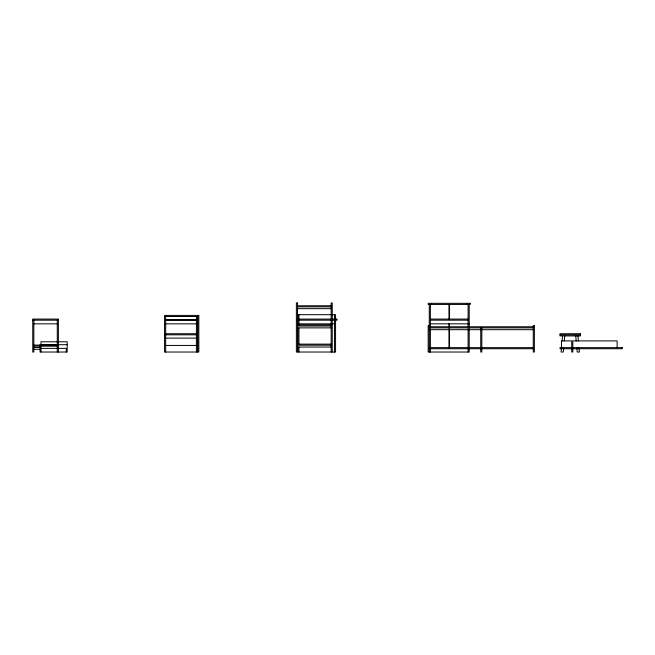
<?xml version="1.0" encoding="UTF-8"?>
<svg xmlns="http://www.w3.org/2000/svg" width="655" height="655" viewBox="0 0 655 655"><rect width="100%" height="100%" fill="white"/><g stroke="black" fill="none" stroke-linecap="round" stroke-linejoin="round"><path stroke-width="0.98" d="M561.654 345.987L561.106 352.03L563.3 352.03L563.668 348.002M562.113 340.952L562.571 335.925M564.307 340.952L564.766 335.925M297.476 305.754L331.16 305.754M297.476 306.851L331.16 306.851M297.476 308.677L331.16 308.677M164.561 316.512L197.515 316.512M297.395 319.075L337.022 319.075L337.022 320.18L297.395 320.18M430.384 319.075L468.104 319.075M165.666 319.812L196.418 319.812M32.75 320.18L58.377 320.18M165.666 320.18L196.737 320.18M430.384 320.18L468.104 320.18M33.847 323.84L57.28 323.84M165.666 323.84L196.737 323.84M298.942 323.84L334.459 323.84M430.384 323.84L469.201 323.84M297.476 324.937L331.16 324.937M429.287 325.666L428.19 325.666L428.19 352.03L469.201 352.03L469.201 328.736M297.476 326.034L331.16 326.034M429.287 326.771L533.276 326.771M297.476 327.868L331.16 327.868M429.287 327.868L533.276 327.868M429.287 329.694L480.737 329.694M481.834 329.694L533.276 329.694M165.666 333.723L196.418 333.723M164.561 334.82L197.515 334.82M560.009 334.82L580.51 334.82M165.666 338.119L196.418 338.119M297.476 344.121L331.16 344.121M67.17 344.71L40.07 344.71L40.07 352.03L67.17 352.03L67.17 341.779L40.954 341.779L40.954 344.579M33.847 345.079L57.28 345.079M297.476 345.218L331.16 345.218M165.666 345.439L196.418 345.439M33.847 346.176L57.28 346.176M297.476 347.052L331.16 347.052M33.667 347.494L40.07 347.494M429.287 347.641L480.737 347.641M481.834 347.641L533.276 347.641M40.954 348.37L66.286 348.37L66.286 352.03M429.287 348.738L480.737 348.738M481.834 348.738L533.276 348.738M33.667 349.246L40.07 349.246M577.947 335.925L578.406 340.952M579.045 348.002L579.413 352.03L577.211 352.03L576.85 348.002M575.745 335.925L576.203 340.952M617.125 347.641L617.125 340.903L561.466 340.903L561.466 347.641M572.822 347.641L572.822 342L571.725 342L571.725 347.641M572.822 348.738L572.822 352.03L571.725 352.03L571.725 348.738M481.834 327.868L481.834 352.03L480.737 352.03L480.737 327.868M469.201 304.436L469.201 326.714M468.104 304.436L468.104 326.714M468.104 328.736L468.104 352.03M467.007 303.331L467.007 304.436M449.535 304.436L449.535 319.624M449.535 323.676L449.535 326.714M449.535 328.736L449.535 347.977M448.953 304.436L448.953 319.624M448.953 323.676L448.953 326.714M448.953 328.736L448.953 347.977M431.489 303.331L431.489 304.436M430.384 304.436L430.384 326.714M430.384 328.736L430.384 352.03M429.287 304.436L429.287 352.03M334.459 314.687L334.459 319.075M334.459 320.18L334.459 352.03M332.257 352.03L332.257 302.97L331.16 302.97L331.16 352.03M298.942 314.687L298.942 319.075M298.942 320.18L298.942 325.158M298.942 328.139L298.942 344.072M298.942 347.052L298.942 352.03M297.845 325.158L297.845 314.687L335.556 314.687L335.556 352.03L297.845 352.03L297.845 346.986M297.845 327.803L297.845 344.072M197.736 315.415L197.736 352.03L198.833 352.03L198.833 315.415L164.561 315.415L164.561 352.03L197.515 352.03L197.515 315.415M196.418 316.512L196.418 352.03M165.666 316.512L165.666 352.03M58.377 352.03L58.377 319.075L32.75 319.075L32.75 352.03L33.847 352.03L33.847 320.18M57.28 320.18L57.28 352.03M40.954 344.71L40.954 352.03M297.476 302.97L296.379 302.97L296.379 352.03L297.476 352.03L297.476 302.97M470.298 303.331L428.19 303.331L428.19 304.436L470.298 304.436L470.298 303.331M534.374 325.666L533.276 325.666L533.276 352.03L534.374 352.03L534.374 325.666M580.51 333.723L560.009 333.723L560.009 335.925L580.51 335.925L580.51 333.723M622.25 347.641L560.009 347.641L560.009 348.738L622.25 348.738L622.25 347.641"/></g></svg>
